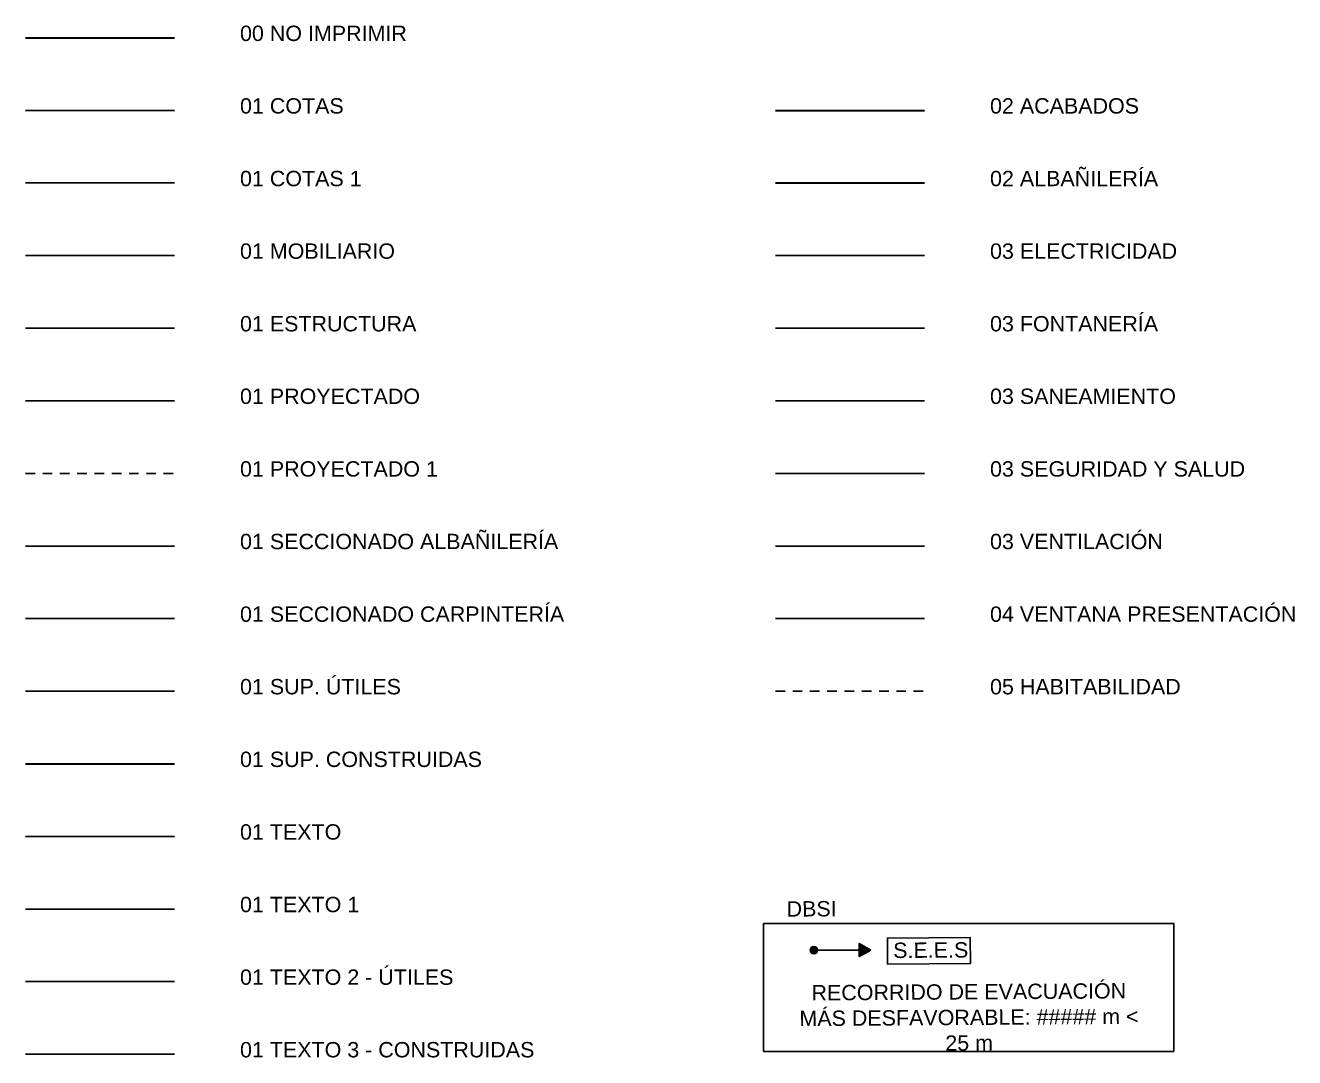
# Model space of a CAD drawing. Header units: metres. Extents: x -92 to 671, y -42 to 91.
# Drawn here: x -56.53 to -40, y 36.91 to 50.36 of the extents above; entities that cross this region are included whole.
import ezdxf

# ---------------------------------------------------------------- set-up
doc = ezdxf.new("R2010")
doc.units = ezdxf.units.M
doc.linetypes.add('_CONTINUOUS', pattern=[2, 1, 1])
doc.linetypes.add('RAYITAS2', pattern=[0.1875, 0.125, -0.0625])
doc.layers.add('00 No imprimir', color=240, linetype='Continuous', lineweight=30, plot=False)
doc.layers.add('01Sup. construidas', color=220, linetype='Continuous', lineweight=30, plot=False)
for name, color, linetype in [('01Cotas', 4, 'Continuous'), ('01Cotas 1', 220, 'Continuous'), ('01Estructura', 7, 'Continuous'), ('01Mobiliario', 1, 'Continuous'), ('01Proyectado', 5, 'Continuous'), ('01Proyectado 1', 5, 'RAYITAS2'), ('01Seccionado albañilería', 7, 'Continuous'), ('01Seccionado carpintería', 2, 'Continuous'), ('01Texto', 4, 'Continuous'), ('01Texto 1', 220, 'Continuous'), ('01Texto 2 - útiles', 220, 'Continuous'), ('01Texto 3 - construidas', 220, 'Continuous'), ('03electricidad', 220, 'Continuous'), ('03fontanería', 170, 'Continuous'), ('03Saneamiento', 124, 'Continuous'), ('03Seguridad y Salud', 30, 'Continuous'), ('03Ventilación', 20, 'Continuous'), ('04Ventana Presentación', 250, 'Continuous'), ('05Habitabilidad', 4, 'RAYITAS2')]:
    doc.layers.add(name, color=color, linetype=linetype)
doc.layers.add('01Sup. útiles', color=3, linetype='Continuous', true_color=0x00ff00, plot=False)
doc.layers.add('02Acabados', color=7, linetype='Continuous', lineweight=30)
doc.layers.add('02Albañilería', color=7, linetype='Continuous', lineweight=30)
doc.layers.add('05DB-SI', color=12, linetype='_CONTINUOUS', true_color=0xc20000)
doc.styles.add('Proyecto', font='arial.ttf', dxfattribs={"height": 0.1})
doc.styles.get("Standard").update_dxf_attribs({"font": 'arial.ttf'})

msp = doc.modelspace()

# ---------------------------------------------------------------- hatches: boundary and pattern name
at = {"layer": '05DB-SI'}
h = msp.add_hatch(color=256, dxfattribs=at)
h.dxf.hatch_style = 1
h.paths.add_polyline_path([(-46.229, 38.352), (-46.229, 38.312), (-46.256, 38.312), (-46.256, 38.264, -0.414214), (-46.304, 38.312, -0.599912)])
h.paths.add_polyline_path([(-46.256, 38.312), (-46.207, 38.312, -0.414214), (-46.256, 38.264)])
h.paths.add_polyline_path([(-46.229, 38.352, -0.250069), (-46.207, 38.312), (-46.229, 38.312)])

# ---------------------------------------------------------------- linework, layer by layer
at = {"layer": '00 No imprimir'}
msp.add_line((-56.525, 50.194), (-54.582, 50.194), dxfattribs=at)
at = {"layer": '01Cotas'}
msp.add_line((-56.525, 49.248), (-54.582, 49.248), dxfattribs=at)
at = {"layer": '01Cotas 1'}
msp.add_line((-56.525, 48.303), (-54.582, 48.303), dxfattribs=at)
at = {"layer": '01Estructura'}
msp.add_line((-56.525, 46.412), (-54.582, 46.412), dxfattribs=at)
at = {"layer": '01Mobiliario'}
msp.add_line((-56.525, 47.357), (-54.582, 47.357), dxfattribs=at)
at = {"layer": '01Proyectado'}
msp.add_line((-56.525, 45.466), (-54.582, 45.466), dxfattribs=at)
at = {"layer": '01Proyectado 1'}
msp.add_line((-56.525, 44.521), (-54.582, 44.521), dxfattribs=at)
at = {"layer": '01Seccionado albañilería'}
msp.add_line((-56.525, 43.575), (-54.582, 43.575), dxfattribs=at)
at = {"layer": '01Seccionado carpintería'}
msp.add_line((-56.525, 42.629), (-54.582, 42.629), dxfattribs=at)
at = {"layer": '01Sup. construidas'}
msp.add_line((-56.525, 40.738), (-54.582, 40.738), dxfattribs=at)
at = {"layer": '01Sup. útiles'}
msp.add_line((-56.525, 41.684), (-54.582, 41.684), dxfattribs=at)
at = {"layer": '01Texto'}
msp.add_line((-56.525, 39.793), (-54.582, 39.793), dxfattribs=at)
at = {"layer": '01Texto 1'}
msp.add_line((-56.525, 38.847), (-54.582, 38.847), dxfattribs=at)
at = {"layer": '01Texto 2 - útiles'}
msp.add_line((-56.525, 37.902), (-54.582, 37.902), dxfattribs=at)
at = {"layer": '01Texto 3 - construidas'}
msp.add_line((-56.525, 36.956), (-54.582, 36.956), dxfattribs=at)
at = {"layer": '02Acabados'}
msp.add_line((-46.757, 49.248), (-44.814, 49.248), dxfattribs=at)
at = {"layer": '02Albañilería'}
msp.add_line((-46.757, 48.303), (-44.814, 48.303), dxfattribs=at)
at = {"layer": '03electricidad'}
msp.add_line((-46.757, 47.357), (-44.814, 47.357), dxfattribs=at)
at = {"layer": '03fontanería'}
msp.add_line((-46.757, 46.412), (-44.814, 46.412), dxfattribs=at)
at = {"layer": '03Saneamiento'}
msp.add_line((-46.757, 45.466), (-44.814, 45.466), dxfattribs=at)
at = {"layer": '03Seguridad y Salud'}
msp.add_line((-46.757, 44.521), (-44.814, 44.521), dxfattribs=at)
at = {"layer": '03Ventilación'}
msp.add_line((-46.757, 43.575), (-44.814, 43.575), dxfattribs=at)
at = {"layer": '04Ventana Presentación'}
msp.add_line((-46.757, 42.629), (-44.814, 42.629), dxfattribs=at)
at = {"layer": '05DB-SI'}
for points in [[(-46.912, 38.659), (-41.569, 38.659), (-41.569, 36.992), (-46.912, 36.992)], [(-45.515, 38.313), (-45.665, 38.227), (-45.665, 38.399)], [(-45.297, 38.131), (-44.217, 38.138), (-44.219, 38.475), (-45.299, 38.468)]]:
    msp.add_lwpolyline(points, close=True, dxfattribs=at)
at = {"layer": '05DB-SI', "linetype": 'RAYITAS2'}
msp.add_lwpolyline([(-45.515, 38.313), (-45.665, 38.227), (-45.665, 38.399)], close=True, dxfattribs=at)
at = {"layer": '05DB-SI', "linetype": 'RAYITAS2', "const_width": 0.02}
msp.add_lwpolyline([(-46.256, 38.312), (-45.589, 38.312)], dxfattribs=at)
at = {"layer": '05DB-SI'}
msp.add_circle((-46.256, 38.312), 0.0485, dxfattribs=at)
at = {"layer": '05DB-SI', "linetype": 'RAYITAS2'}
msp.add_solid([(-45.665, 38.227), (-45.665, 38.399), (-45.515, 38.313)], dxfattribs=at)
msp.add_solid([(-45.665, 38.227), (-45.665, 38.399), (-45.515, 38.313)], dxfattribs=at)
at = {"layer": '05Habitabilidad'}
msp.add_line((-46.757, 41.684), (-44.814, 41.684), dxfattribs=at)

# ---------------------------------------------------------------- texts
at = {"layer": '01Texto', "char_height": 0.2, "attachment_point": 1}
for s, width, insert in [('00 NO IMPRIMIR', 2.23109, (-53.73, 50.352)), ('01 COTAS ', 2.23109, (-53.73, 49.407)), ('02 ACABADOS', 2.23109, (-43.962, 49.407)), ('01 COTAS 1', 2.23109, (-53.73, 48.461)), ('02 ALBAÑILERÍA', 2.23109, (-43.962, 48.461)), ('01 MOBILIARIO', 2.23109, (-53.73, 47.516)), ('03 ELECTRICIDAD', 3.25067, (-43.962, 47.516)), ('03 FONTANERÍA ', 3.42244, (-43.962, 46.57)), ('01 ESTRUCTURA', 2.75851, (-53.73, 46.57)), ('01 PROYECTADO', 3.45629, (-53.73, 45.625)), ('03 SANEAMIENTO', 3.45629, (-43.962, 45.625)), ('01 PROYECTADO 1', 3.7623, (-53.73, 44.679)), ('03 SEGURIDAD Y SALUD', 3.7623, (-43.962, 44.679)), ('01 SECCIONADO ALBAÑILERÍA', 4.49728, (-53.73, 43.734)), ('03 VENTILACIÓN', 4.49728, (-43.962, 43.734)), ('01 SECCIONADO CARPINTERÍA', 4.98727, (-53.73, 42.788)), ('04 VENTANA PRESENTACIÓN', 4.49728, (-43.962, 42.788)), ('01 SUP. ÚTILES', 4.98727, (-53.73, 41.843)), ('05 HABITABILIDAD', 4.49728, (-43.962, 41.843)), ('01 SUP. CONSTRUIDAS', 4.98727, (-53.73, 40.897)), ('01 TEXTO', 2.23109, (-53.73, 39.951)), ('01 TEXTO 1', 2.23109, (-53.73, 39.006)), ('01 TEXTO 2 - ÚTILES', 3.41471, (-53.73, 38.06)), ('01 TEXTO 3 - CONSTRUIDAS', 4.91536, (-53.73, 37.115))]:
    msp.add_mtext_dynamic_manual_height_columns(s, width=width, gutter_width=12.5, heights=[0], dxfattribs=dict(at, insert=insert))
at = {"layer": '05DB-SI', "char_height": 0.2, "attachment_point": 1, "rotation": 0.3773, "style": 'Proyecto'}
for s, insert, width in [('DBSI', (-46.612, 38.948), 0.66795), ('S.E.E.S', (-45.224, 38.409), 3.74985), ('\\pxqc;RECORRIDO DE EVACUACIÓN MÁS DESFAVORABLE: ##### m < 25 m', (-46.612, 37.854), 4.74616)]:
    msp.add_mtext(s, dxfattribs=dict(at, insert=insert, width=width))

doc.saveas('drawing.dxf')
